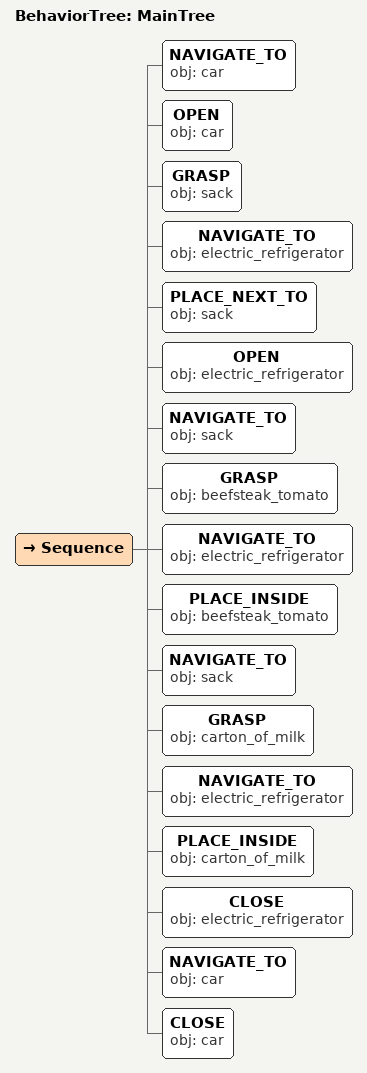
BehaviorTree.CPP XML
<root main_tree_to_execute="MainTree">
  <BehaviorTree ID="MainTree">
    <Sequence>
      <NAVIGATE_TO obj="car"/>
      <OPEN obj="car"/>
      <GRASP obj="sack"/>
      <NAVIGATE_TO obj="electric_refrigerator"/>
      <PLACE_NEXT_TO obj="sack"/>
      <OPEN obj="electric_refrigerator"/>
      <NAVIGATE_TO obj="sack"/>
      <GRASP obj="beefsteak_tomato"/>
      <NAVIGATE_TO obj="electric_refrigerator"/>
      <PLACE_INSIDE obj="beefsteak_tomato"/>
      <NAVIGATE_TO obj="sack"/>
      <GRASP obj="carton_of_milk"/>
      <NAVIGATE_TO obj="electric_refrigerator"/>
      <PLACE_INSIDE obj="carton_of_milk"/>
      <CLOSE obj="electric_refrigerator"/>
      <NAVIGATE_TO obj="car"/>
      <CLOSE obj="car"/>
    </Sequence>
  </BehaviorTree>
</root>
